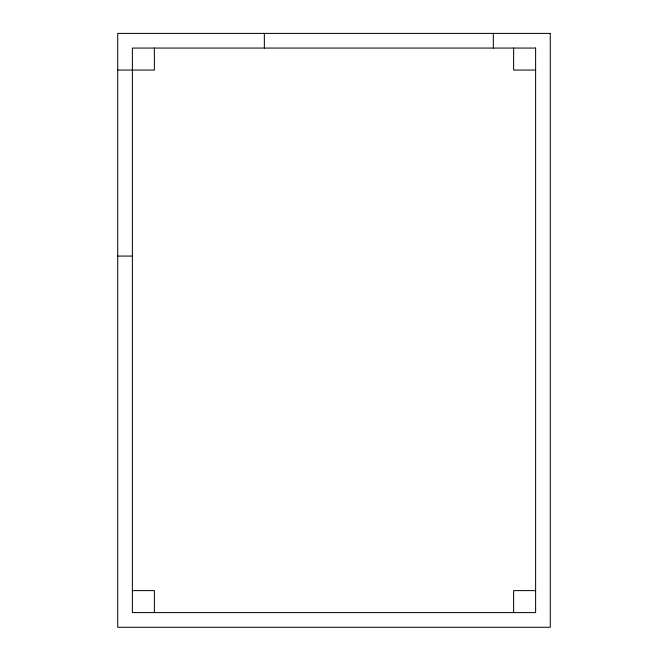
<?xml version="1.0" encoding="UTF-8"?>
<svg xmlns="http://www.w3.org/2000/svg" width="668" height="668" viewBox="0 0 668 668"><rect width="100%" height="100%" fill="white"/><g stroke="black" fill="none" stroke-linecap="round" stroke-linejoin="round"><path stroke-width="1" d="M117.718 70.056L154.375 70.056L154.375 48.063M535.619 70.056L513.625 70.056L513.625 48.063M117.718 256.078L132.381 256.078M132.381 590.612L154.375 590.612L154.375 612.606M535.619 590.612L513.625 590.612L513.625 612.606M493.343 33.4L493.343 48.063M264.353 33.4L264.353 48.063M550.282 33.4L117.718 33.4L117.718 627.269L550.282 627.269L550.282 33.4M535.619 48.063L132.381 48.063L132.381 612.606L535.619 612.606L535.619 48.063"/></g></svg>
